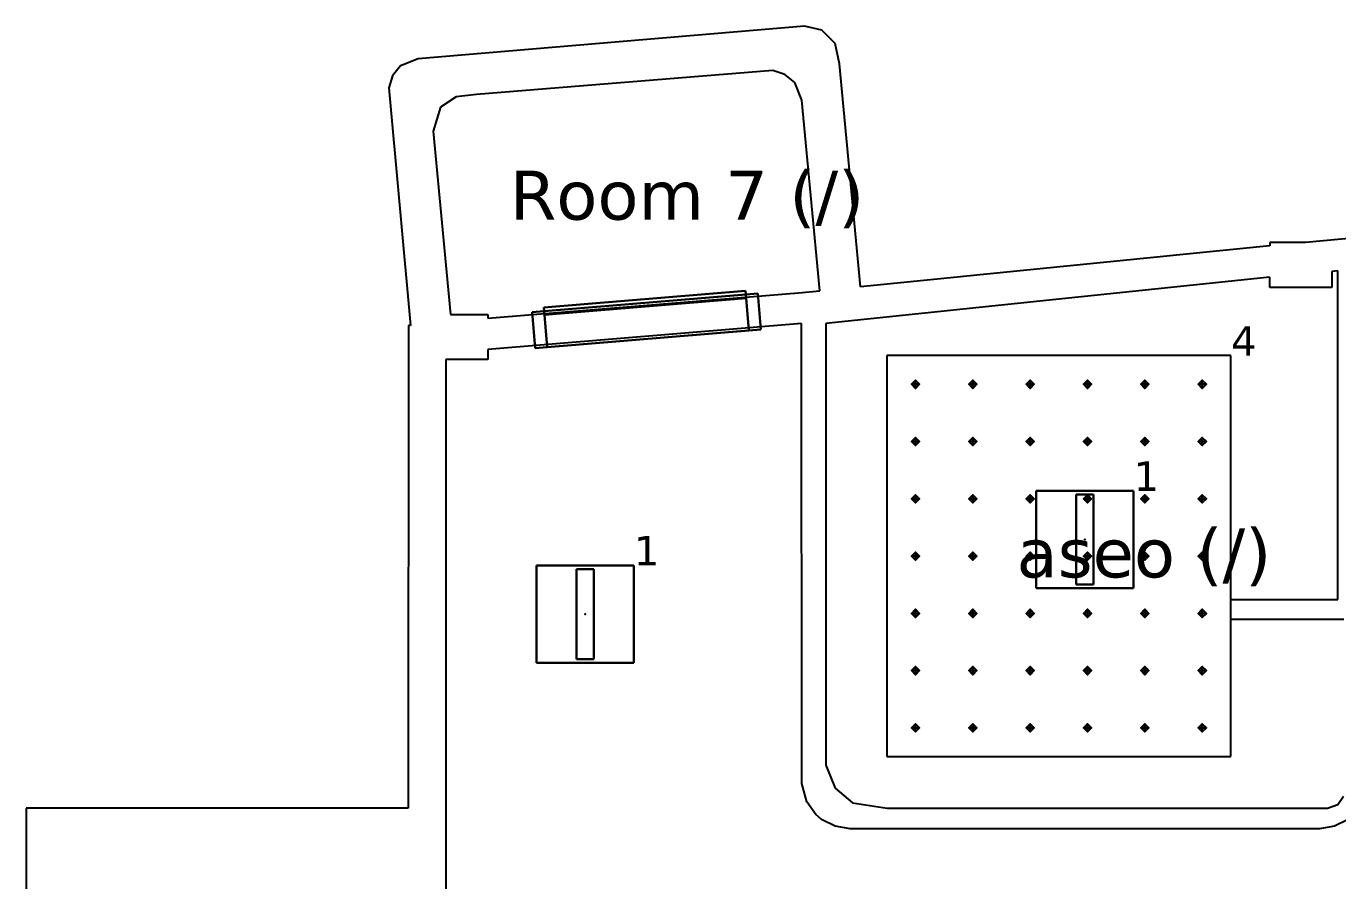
# Model space of a CAD drawing. Header units: inches. Extents: x -2 to 23.6, y -0.2 to 13.5.
# Drawn here: x 8.83 to 16.87, y 8.25 to 13.49 of the extents above; entities that cross this region are included whole.
import ezdxf

# ---------------------------------------------------------------- set-up
doc = ezdxf.new("R2010")
doc.units = ezdxf.units.IN
doc.header["$MEASUREMENT"] = 0
for name, color, linetype, true_color in [('DLX_APERT', 7, 'Continuous', 0x969696), ('DLX_CALC', 3, 'Continuous', 0x00ff00), ('DLX_CONT', 7, 'Continuous', 0x969696), ('DLX_DESC', 7, 'Continuous', 0x969696), ('DLX_LUM', 7, 'Continuous', 0xffd400), ('DLX_LUMKEY_IDX', 7, 'Continuous', 0x969696), ('DLX_RESKEY_IDX', 7, 'Continuous', 0x707070)]:
    doc.layers.add(name, color=color, linetype=linetype, true_color=true_color)
doc.layers.add('PUNTO LUMINARIA', color=7, linetype='Continuous')
doc.styles.add('TableTextStyle', font='')
doc.styles.get('TableTextStyle').set_extended_font_data('VERDANA.TTF')

msp = doc.modelspace()

# ---------------------------------------------------------------- linework, layer by layer
at = {"layer": 'DLX_APERT'}
for points in [[(13.3141, 11.8521, 0), (11.9294, 11.7381, 0)], [(11.9294, 11.7381, 0), (13.3141, 11.8521, 0)], [(13.2375, 11.8684, 0), (12.0023, 11.7667, 0)], [(13.2375, 11.8684, 0), (12.0023, 11.7667, 0)], [(12.0023, 11.7667, 0), (13.2375, 11.8684, 0)], [(12.0023, 11.7667, 0), (13.2375, 11.8684, 0)], [(13.2394, 11.846, 0), (12.0042, 11.7443, 0)], [(12.0042, 11.7443, 0), (13.2394, 11.846, 0)], [(12.0042, 11.7443, 0), (13.2394, 11.846, 0)], [(13.2394, 11.846, 0), (12.0042, 11.7443, 0)], [(12.006, 11.7218, 0), (13.2412, 11.8235, 0)], [(13.2412, 11.8235, 0), (12.006, 11.7218, 0)], [(13.2412, 11.8235, 0), (12.006, 11.7218, 0)], [(13.2412, 11.8235, 0), (12.006, 11.7218, 0)], [(12.006, 11.7218, 0), (13.2412, 11.8235, 0)], [(12.006, 11.7218, 0), (13.2412, 11.8235, 0)], [(13.2394, 11.846, 0), (13.2375, 11.8684, 0)], [(13.2394, 11.846, 0), (13.2375, 11.8684, 0)], [(13.2375, 11.8684, 0), (13.2375, 11.8684, 0)], [(13.2375, 11.8684, 0), (13.2394, 11.846, 0)], [(13.2375, 11.8684, 0), (13.2375, 11.8684, 0)], [(13.2375, 11.8684, 0), (13.2394, 11.846, 0)], [(13.2394, 11.846, 0), (13.3141, 11.8521, 0)], [(13.3141, 11.8521, 0), (13.2394, 11.846, 0)], [(13.2412, 11.8235, 0), (13.2394, 11.846, 0)], [(13.2394, 11.846, 0), (13.2394, 11.846, 0)], [(13.2394, 11.846, 0), (13.2412, 11.8235, 0)], [(13.2412, 11.8235, 0), (13.2394, 11.846, 0)], [(13.2394, 11.846, 0), (13.2394, 11.846, 0)], [(13.2394, 11.846, 0), (13.2412, 11.8235, 0)], [(13.2394, 11.846, 0), (13.2394, 11.846, 0)], [(13.2394, 11.846, 0), (13.2412, 11.8235, 0)], [(13.2394, 11.846, 0), (13.2394, 11.846, 0)], [(13.2394, 11.846, 0), (13.2412, 11.8235, 0)], [(13.2412, 11.8235, 0), (13.2394, 11.846, 0)], [(13.2412, 11.8235, 0), (13.2394, 11.846, 0)], [(13.2575, 11.6263, 0), (13.2412, 11.8235, 0)], [(13.2412, 11.8235, 0), (13.2575, 11.6263, 0)], [(13.2412, 11.8235, 0), (13.2412, 11.8235, 0)], [(13.2412, 11.8235, 0), (13.2575, 11.6263, 0)], [(13.2575, 11.6263, 0), (13.2412, 11.8235, 0)], [(13.2412, 11.8235, 0), (13.2412, 11.8235, 0)], [(13.2412, 11.8235, 0), (13.2412, 11.8235, 0)], [(13.2412, 11.8235, 0), (13.2412, 11.8235, 0)], [(13.3322, 11.6325, 0), (13.3141, 11.8521, 0)], [(13.3141, 11.8521, 0), (13.3141, 11.8521, 0)], [(13.3141, 11.8521, 0), (13.3322, 11.6325, 0)], [(13.3322, 11.6325, 0), (13.3141, 11.8521, 0)], [(13.3141, 11.8521, 0), (13.3322, 11.6325, 0)], [(13.3141, 11.8521, 0), (13.3141, 11.8521, 0)], [(11.9294, 11.7381, 0), (12.0042, 11.7443, 0)], [(12.0042, 11.7443, 0), (11.9294, 11.7381, 0)], [(11.9294, 11.7381, 0), (11.9475, 11.5185, 0)], [(11.9294, 11.7381, 0), (11.9294, 11.7381, 0)], [(11.9294, 11.7381, 0), (11.9475, 11.5185, 0)], [(11.9475, 11.5185, 0), (11.9294, 11.7381, 0)], [(11.9475, 11.5185, 0), (11.9294, 11.7381, 0)], [(11.9294, 11.7381, 0), (11.9294, 11.7381, 0)], [(12.0023, 11.7667, 0), (12.0042, 11.7443, 0)], [(12.0023, 11.7667, 0), (12.0023, 11.7667, 0)], [(12.0042, 11.7443, 0), (12.0023, 11.7667, 0)], [(12.0023, 11.7667, 0), (12.0023, 11.7667, 0)], [(12.0023, 11.7667, 0), (12.0042, 11.7443, 0)], [(12.0042, 11.7443, 0), (12.0023, 11.7667, 0)], [(12.0042, 11.7443, 0), (12.006, 11.7218, 0)], [(12.0042, 11.7443, 0), (12.0042, 11.7443, 0)], [(12.006, 11.7218, 0), (12.0042, 11.7443, 0)], [(12.006, 11.7218, 0), (12.0042, 11.7443, 0)], [(12.0042, 11.7443, 0), (12.0042, 11.7443, 0)], [(12.0042, 11.7443, 0), (12.006, 11.7218, 0)], [(12.0042, 11.7443, 0), (12.0042, 11.7443, 0)], [(12.006, 11.7218, 0), (12.0042, 11.7443, 0)], [(12.0042, 11.7443, 0), (12.006, 11.7218, 0)], [(12.0042, 11.7443, 0), (12.0042, 11.7443, 0)], [(12.0042, 11.7443, 0), (12.006, 11.7218, 0)], [(12.006, 11.7218, 0), (12.0042, 11.7443, 0)], [(12.006, 11.7218, 0), (12.0223, 11.5246, 0)], [(12.0223, 11.5246, 0), (12.006, 11.7218, 0)], [(12.006, 11.7218, 0), (12.006, 11.7218, 0)], [(12.006, 11.7218, 0), (12.0223, 11.5246, 0)], [(12.0223, 11.5246, 0), (12.006, 11.7218, 0)], [(12.006, 11.7218, 0), (12.006, 11.7218, 0)], [(12.006, 11.7218, 0), (12.006, 11.7218, 0)], [(12.006, 11.7218, 0), (12.006, 11.7218, 0)], [(11.9475, 11.5185, 0), (13.3322, 11.6325, 0)], [(13.3322, 11.6325, 0), (11.9475, 11.5185, 0)], [(12.0223, 11.5246, 0), (13.2575, 11.6263, 0)], [(13.2575, 11.6263, 0), (12.0223, 11.5246, 0)], [(13.3322, 11.6325, 0), (13.2575, 11.6263, 0)], [(13.2575, 11.6263, 0), (13.3322, 11.6325, 0)], [(13.2575, 11.6263, 0), (13.2575, 11.6263, 0)], [(13.2575, 11.6263, 0), (13.2575, 11.6263, 0)], [(13.3322, 11.6325, 0), (13.3322, 11.6325, 0)], [(13.3322, 11.6325, 0), (13.3322, 11.6325, 0)], [(12.0223, 11.5246, 0), (11.9475, 11.5185, 0)], [(11.9475, 11.5185, 0), (12.0223, 11.5246, 0)], [(11.9475, 11.5185, 0), (11.9475, 11.5185, 0)], [(11.9475, 11.5185, 0), (11.9475, 11.5185, 0)], [(12.0223, 11.5246, 0), (12.0223, 11.5246, 0)], [(12.0223, 11.5246, 0), (12.0223, 11.5246, 0)]]:
    msp.add_polyline3d(points, dxfattribs=at)
at = {"layer": 'DLX_CALC'}
for points in [[(16.2132, 11.4719, 0), (14.1033, 11.4719, 0)], [(14.1033, 11.4719, 0), (14.1033, 9.0158, 0)], [(16.2132, 9.0158, 0), (16.2132, 11.4719, 0)], [(14.1033, 9.0158, 0), (16.2132, 9.0158, 0)]]:
    msp.add_polyline3d(points, dxfattribs=at)
at = {"layer": 'DLX_CONT'}
for points in [[(13.5988, 13.4901, 0), (11.2312, 13.2912, 0)], [(13.7046, 13.4669, 0), (13.5988, 13.4901, 0)], [(13.7862, 13.3845, 0), (13.7046, 13.4669, 0)], [(13.8133, 13.2593, 0), (13.7862, 13.3845, 0)], [(11.2312, 13.2912, 0), (11.1236, 13.2474, 0)], [(11.0737, 13.1872, 0), (11.0507, 13.1125, 0)], [(11.1236, 13.2474, 0), (11.0737, 13.1872, 0)], [(13.4047, 13.218, 0), (11.5891, 13.0724, 0)], [(13.4792, 13.195, 0), (13.4047, 13.218, 0)], [(13.5392, 13.1452, 0), (13.4792, 13.195, 0)], [(13.9424, 11.8927, 0), (13.8133, 13.2593, 0)], [(11.0507, 13.1125, 0), (11.1843, 11.6569, 0)], [(13.5831, 13.0379, 0), (13.5392, 13.1452, 0)], [(11.4651, 13.0579, 0), (11.3681, 12.9939, 0)], [(11.5891, 13.0724, 0), (11.4651, 13.0579, 0)], [(13.6935, 11.8696, 0), (13.5831, 13.0379, 0)], [(11.3681, 12.9939, 0), (11.323, 12.8474, 0)], [(11.323, 12.8474, 0), (11.4292, 11.7235, 0)], [(19.229, 12.4012, 0), (16.6696, 12.1644, 0)], [(16.451, 12.1441, 0), (13.9424, 11.8927, 0)], [(16.6696, 12.1644, 0), (16.451, 12.1644, 0)], [(16.451, 12.1644, 0), (16.451, 12.1441, 0)], [(16.8677, 11.9917, 0), (16.8312, 11.9883, 0)], [(16.8312, 11.9883, 0), (16.8312, 11.8886, 0)], [(16.8677, 9.9785, 0), (16.8677, 11.9917, 0)], [(16.451, 11.9532, 0), (13.7301, 11.6681, 0)], [(16.451, 11.8886, 0), (16.451, 11.9532, 0)], [(11.6583, 11.7007, 0), (13.5626, 11.8575, 0)], [(13.5626, 11.8575, 0), (13.6935, 11.8696, 0)], [(16.8312, 11.8886, 0), (16.451, 11.8886, 0)], [(11.1843, 11.6569, 0), (11.1711, 11.6557, 0)], [(11.4292, 11.7235, 0), (11.6583, 11.7235, 0)], [(11.6583, 11.7235, 0), (11.6583, 11.7007, 0)], [(13.5801, 11.6681, 0), (11.6583, 11.5096, 0)], [(13.582, 8.8502, 0), (13.5801, 11.6681, 0)], [(13.7301, 11.6681, 0), (13.7301, 8.9621, 0)], [(11.1711, 11.6557, 0), (11.1694, 8.6985, 0)], [(11.6583, 11.5096, 0), (11.6583, 11.4477, 0)], [(11.6583, 11.4477, 0), (11.4, 11.4477, 0)], [(11.4, 11.4477, 0), (11.4, 5.9332, 0)], [(16.2132, 9.8563, 0), (16.2132, 9.9785, 0)], [(16.2132, 9.9785, 0), (16.8677, 9.9785, 0)], [(16.9057, 9.8563, 0), (16.2132, 9.8563, 0)], [(13.7301, 8.9621, 0), (13.7874, 8.8221, 0)], [(13.6128, 8.7374, 0), (13.582, 8.8502, 0)], [(13.7874, 8.8221, 0), (13.8939, 8.7312, 0)], [(16.8677, 8.721, 0), (16.9023, 8.7726, 0)], [(11.1694, 8.6985, 0), (8.8288, 8.6985, 0)], [(8.8288, 8.6985, 0), (8.8288, 6.051, 0)], [(13.668, 8.6615, 0), (13.6128, 8.7374, 0)], [(13.8939, 8.7312, 0), (14.1057, 8.6985, 0)], [(14.1057, 8.6985, 0), (16.8057, 8.6985, 0)], [(16.8057, 8.6985, 0), (16.8677, 8.721, 0)], [(13.7038, 8.6309, 0), (13.668, 8.6615, 0)], [(13.7874, 8.5883, 0), (13.7038, 8.6309, 0)], [(16.932, 8.6309, 0), (16.8484, 8.5883, 0)], [(13.8801, 8.5736, 0), (13.7874, 8.5883, 0)], [(16.7557, 8.5736, 0), (13.8801, 8.5736, 0)], [(16.8484, 8.5883, 0), (16.7557, 8.5736, 0)]]:
    msp.add_polyline3d(points, dxfattribs=at)
at = {"layer": 'DLX_LUM'}
for points in [[(15.0194, 10.6436, 0), (15.0194, 10.0466, 0)], [(15.0194, 10.0466, 0), (15.0194, 10.6436, 0)], [(15.0194, 10.6436, 0), (15.0194, 10.6436, 0)], [(15.6164, 10.6436, 0), (15.0194, 10.6436, 0)], [(15.0194, 10.6436, 0), (15.0194, 10.6436, 0)], [(15.0194, 10.6436, 0), (15.6164, 10.6436, 0)], [(15.0194, 10.6436, 0), (15.6164, 10.6436, 0)], [(15.0194, 10.0466, 0), (15.0194, 10.6436, 0)], [(15.6164, 10.6436, 0), (15.0194, 10.6436, 0)], [(15.0194, 10.6436, 0), (15.0194, 10.0466, 0)], [(15.2654, 10.6211, 0), (15.2654, 10.0691, 0)], [(15.3704, 10.6211, 0), (15.2654, 10.6211, 0)], [(15.2654, 10.0691, 0), (15.2654, 10.6211, 0)], [(15.2654, 10.6211, 0), (15.3704, 10.6211, 0)], [(15.3704, 10.0691, 0), (15.3704, 10.6211, 0)], [(15.3704, 10.6211, 0), (15.3704, 10.0691, 0)], [(15.6164, 10.0466, 0), (15.6164, 10.6436, 0)], [(15.6164, 10.6436, 0), (15.6164, 10.6436, 0)], [(15.6164, 10.6436, 0), (15.6164, 10.0466, 0)], [(15.6164, 10.6436, 0), (15.6164, 10.6436, 0)], [(15.6164, 10.6436, 0), (15.6164, 10.0466, 0)], [(15.6164, 10.0466, 0), (15.6164, 10.6436, 0)], [(12.5529, 10.1866, 0), (11.9559, 10.1864, 0)], [(11.9559, 10.1864, 0), (12.5529, 10.1866, 0)], [(11.9559, 10.1864, 0), (12.5529, 10.1866, 0)], [(12.5529, 10.1866, 0), (11.9559, 10.1864, 0)], [(11.9559, 10.1864, 0), (11.9562, 9.5894, 0)], [(11.9562, 9.5894, 0), (11.9559, 10.1864, 0)], [(11.9559, 10.1864, 0), (11.9559, 10.1864, 0)], [(11.9559, 10.1864, 0), (11.9559, 10.1864, 0)], [(11.9562, 9.5894, 0), (11.9559, 10.1864, 0)], [(11.9559, 10.1864, 0), (11.9562, 9.5894, 0)], [(12.202, 10.164, 0), (12.2022, 9.612, 0)], [(12.307, 10.164, 0), (12.202, 10.164, 0)], [(12.2022, 9.612, 0), (12.202, 10.164, 0)], [(12.202, 10.164, 0), (12.307, 10.164, 0)], [(12.3072, 9.612, 0), (12.307, 10.164, 0)], [(12.307, 10.164, 0), (12.3072, 9.612, 0)], [(12.5532, 9.5896, 0), (12.5529, 10.1866, 0)], [(12.5529, 10.1866, 0), (12.5529, 10.1866, 0)], [(12.5529, 10.1866, 0), (12.5532, 9.5896, 0)], [(12.5529, 10.1866, 0), (12.5529, 10.1866, 0)], [(12.5529, 10.1866, 0), (12.5532, 9.5896, 0)], [(12.5532, 9.5896, 0), (12.5529, 10.1866, 0)], [(15.2654, 10.0691, 0), (15.3704, 10.0691, 0)], [(15.3704, 10.0691, 0), (15.2654, 10.0691, 0)], [(15.0194, 10.0466, 0), (15.0194, 10.0466, 0)], [(15.0194, 10.0466, 0), (15.6164, 10.0466, 0)], [(15.6164, 10.0466, 0), (15.0194, 10.0466, 0)], [(15.0194, 10.0466, 0), (15.0194, 10.0466, 0)], [(15.6164, 10.0466, 0), (15.0194, 10.0466, 0)], [(15.0194, 10.0466, 0), (15.6164, 10.0466, 0)], [(15.6164, 10.0466, 0), (15.6164, 10.0466, 0)], [(15.6164, 10.0466, 0), (15.6164, 10.0466, 0)], [(11.9562, 9.5894, 0), (12.5532, 9.5896, 0)], [(12.5532, 9.5896, 0), (11.9562, 9.5894, 0)], [(12.5532, 9.5896, 0), (11.9562, 9.5894, 0)], [(11.9562, 9.5894, 0), (12.5532, 9.5896, 0)], [(11.9562, 9.5894, 0), (11.9562, 9.5894, 0)], [(11.9562, 9.5894, 0), (11.9562, 9.5894, 0)], [(12.2022, 9.612, 0), (12.3072, 9.612, 0)], [(12.3072, 9.612, 0), (12.2022, 9.612, 0)], [(12.5532, 9.5896, 0), (12.5532, 9.5896, 0)], [(12.5532, 9.5896, 0), (12.5532, 9.5896, 0)]]:
    msp.add_polyline3d(points, dxfattribs=at)
at = {"layer": 'PUNTO LUMINARIA'}
for p in [(15.3179, 10.3451), (12.2545, 9.888)]:
    msp.add_point(p, dxfattribs=at)

# ---------------------------------------------------------------- texts
at = {"layer": 'DLX_DESC', "style": 'TableTextStyle'}
for s, p in [('Room 7 (/)', (11.7923, 12.3054)), ('aseo (/)', (14.8987, 10.1137))]:
    msp.add_text(s, height=0.3, dxfattribs=at).set_placement(p)
at = {"layer": 'DLX_LUMKEY_IDX', "style": 'TableTextStyle'}
for p in [(15.6164, 10.6436), (12.5529, 10.1866)]:
    msp.add_text('1', height=0.18, dxfattribs=at).set_placement(p)
at = {"layer": 'DLX_RESKEY_IDX', "style": 'TableTextStyle'}
msp.add_text('4', height=0.18, dxfattribs=at).set_placement((16.2132, 11.4719))

# ---------------------------------------------------------------- meshes
at = {"layer": 'DLX_CALC'}
mesh = msp.add_polyface(dxfattribs=at)
corners = [(14.2791, 11.2714), (14.3041, 11.2964), (14.2791, 11.2964), (14.3041, 11.2964), (14.2791, 11.3214), (14.2791, 11.2964), (14.2791, 11.3214), (14.2541, 11.2964), (14.2791, 11.2964), (14.2541, 11.2964), (14.2791, 11.2714), (14.2791, 11.2964), (14.3041, 11.2964), (14.2791, 11.2714), (14.2791, 11.2964), (14.2791, 11.3214), (14.3041, 11.2964), (14.2791, 11.2964), (14.2541, 11.2964), (14.2791, 11.3214), (14.2791, 11.2964), (14.2791, 11.2714), (14.2541, 11.2964), (14.2791, 11.2964)]
mesh.append_faces([[corners[k] for k in face] for face in [(0, 1, 2), (3, 4, 5), (6, 7, 8), (9, 10, 11), (12, 13, 14), (15, 16, 17), (18, 19, 20), (21, 22, 23)]])
mesh = msp.add_polyface(dxfattribs=at)
corners = [(14.6307, 11.2714), (14.6557, 11.2964), (14.6307, 11.2964), (14.6557, 11.2964), (14.6307, 11.3214), (14.6307, 11.2964), (14.6307, 11.3214), (14.6057, 11.2964), (14.6307, 11.2964), (14.6057, 11.2964), (14.6307, 11.2714), (14.6307, 11.2964), (14.6557, 11.2964), (14.6307, 11.2714), (14.6307, 11.2964), (14.6307, 11.3214), (14.6557, 11.2964), (14.6307, 11.2964), (14.6057, 11.2964), (14.6307, 11.3214), (14.6307, 11.2964), (14.6307, 11.2714), (14.6057, 11.2964), (14.6307, 11.2964)]
mesh.append_faces([[corners[k] for k in face] for face in [(0, 1, 2), (3, 4, 5), (6, 7, 8), (9, 10, 11), (12, 13, 14), (15, 16, 17), (18, 19, 20), (21, 22, 23)]])
mesh = msp.add_polyface(dxfattribs=at)
corners = [(14.9824, 11.2714), (15.0074, 11.2964), (14.9824, 11.2964), (15.0074, 11.2964), (14.9824, 11.3214), (14.9824, 11.2964), (14.9824, 11.3214), (14.9574, 11.2964), (14.9824, 11.2964), (14.9574, 11.2964), (14.9824, 11.2714), (14.9824, 11.2964), (15.0074, 11.2964), (14.9824, 11.2714), (14.9824, 11.2964), (14.9824, 11.3214), (15.0074, 11.2964), (14.9824, 11.2964), (14.9574, 11.2964), (14.9824, 11.3214), (14.9824, 11.2964), (14.9824, 11.2714), (14.9574, 11.2964), (14.9824, 11.2964)]
mesh.append_faces([[corners[k] for k in face] for face in [(0, 1, 2), (3, 4, 5), (6, 7, 8), (9, 10, 11), (12, 13, 14), (15, 16, 17), (18, 19, 20), (21, 22, 23)]])
mesh = msp.add_polyface(dxfattribs=at)
corners = [(15.334, 11.2714), (15.359, 11.2964), (15.334, 11.2964), (15.359, 11.2964), (15.334, 11.3214), (15.334, 11.2964), (15.334, 11.3214), (15.309, 11.2964), (15.334, 11.2964), (15.309, 11.2964), (15.334, 11.2714), (15.334, 11.2964), (15.359, 11.2964), (15.334, 11.2714), (15.334, 11.2964), (15.334, 11.3214), (15.359, 11.2964), (15.334, 11.2964), (15.309, 11.2964), (15.334, 11.3214), (15.334, 11.2964), (15.334, 11.2714), (15.309, 11.2964), (15.334, 11.2964)]
mesh.append_faces([[corners[k] for k in face] for face in [(0, 1, 2), (3, 4, 5), (6, 7, 8), (9, 10, 11), (12, 13, 14), (15, 16, 17), (18, 19, 20), (21, 22, 23)]])
mesh = msp.add_polyface(dxfattribs=at)
corners = [(15.6857, 11.2714), (15.7107, 11.2964), (15.6857, 11.2964), (15.7107, 11.2964), (15.6857, 11.3214), (15.6857, 11.2964), (15.6857, 11.3214), (15.6607, 11.2964), (15.6857, 11.2964), (15.6607, 11.2964), (15.6857, 11.2714), (15.6857, 11.2964), (15.7107, 11.2964), (15.6857, 11.2714), (15.6857, 11.2964), (15.6857, 11.3214), (15.7107, 11.2964), (15.6857, 11.2964), (15.6607, 11.2964), (15.6857, 11.3214), (15.6857, 11.2964), (15.6857, 11.2714), (15.6607, 11.2964), (15.6857, 11.2964)]
mesh.append_faces([[corners[k] for k in face] for face in [(0, 1, 2), (3, 4, 5), (6, 7, 8), (9, 10, 11), (12, 13, 14), (15, 16, 17), (18, 19, 20), (21, 22, 23)]])
mesh = msp.add_polyface(dxfattribs=at)
corners = [(16.0374, 11.2714), (16.0624, 11.2964), (16.0374, 11.2964), (16.0624, 11.2964), (16.0374, 11.3214), (16.0374, 11.2964), (16.0374, 11.3214), (16.0124, 11.2964), (16.0374, 11.2964), (16.0124, 11.2964), (16.0374, 11.2714), (16.0374, 11.2964), (16.0624, 11.2964), (16.0374, 11.2714), (16.0374, 11.2964), (16.0374, 11.3214), (16.0624, 11.2964), (16.0374, 11.2964), (16.0124, 11.2964), (16.0374, 11.3214), (16.0374, 11.2964), (16.0374, 11.2714), (16.0124, 11.2964), (16.0374, 11.2964)]
mesh.append_faces([[corners[k] for k in face] for face in [(0, 1, 2), (3, 4, 5), (6, 7, 8), (9, 10, 11), (12, 13, 14), (15, 16, 17), (18, 19, 20), (21, 22, 23)]])
mesh = msp.add_polyface(dxfattribs=at)
corners = [(14.2791, 10.9206), (14.3041, 10.9456), (14.2791, 10.9456), (14.3041, 10.9456), (14.2791, 10.9706), (14.2791, 10.9456), (14.2791, 10.9706), (14.2541, 10.9456), (14.2791, 10.9456), (14.2541, 10.9456), (14.2791, 10.9206), (14.2791, 10.9456), (14.3041, 10.9456), (14.2791, 10.9206), (14.2791, 10.9456), (14.2791, 10.9706), (14.3041, 10.9456), (14.2791, 10.9456), (14.2541, 10.9456), (14.2791, 10.9706), (14.2791, 10.9456), (14.2791, 10.9206), (14.2541, 10.9456), (14.2791, 10.9456)]
mesh.append_faces([[corners[k] for k in face] for face in [(0, 1, 2), (3, 4, 5), (6, 7, 8), (9, 10, 11), (12, 13, 14), (15, 16, 17), (18, 19, 20), (21, 22, 23)]])
mesh = msp.add_polyface(dxfattribs=at)
corners = [(14.6307, 10.9206), (14.6557, 10.9456), (14.6307, 10.9456), (14.6557, 10.9456), (14.6307, 10.9706), (14.6307, 10.9456), (14.6307, 10.9706), (14.6057, 10.9456), (14.6307, 10.9456), (14.6057, 10.9456), (14.6307, 10.9206), (14.6307, 10.9456), (14.6557, 10.9456), (14.6307, 10.9206), (14.6307, 10.9456), (14.6307, 10.9706), (14.6557, 10.9456), (14.6307, 10.9456), (14.6057, 10.9456), (14.6307, 10.9706), (14.6307, 10.9456), (14.6307, 10.9206), (14.6057, 10.9456), (14.6307, 10.9456)]
mesh.append_faces([[corners[k] for k in face] for face in [(0, 1, 2), (3, 4, 5), (6, 7, 8), (9, 10, 11), (12, 13, 14), (15, 16, 17), (18, 19, 20), (21, 22, 23)]])
mesh = msp.add_polyface(dxfattribs=at)
corners = [(14.9824, 10.9206), (15.0074, 10.9456), (14.9824, 10.9456), (15.0074, 10.9456), (14.9824, 10.9706), (14.9824, 10.9456), (14.9824, 10.9706), (14.9574, 10.9456), (14.9824, 10.9456), (14.9574, 10.9456), (14.9824, 10.9206), (14.9824, 10.9456), (15.0074, 10.9456), (14.9824, 10.9206), (14.9824, 10.9456), (14.9824, 10.9706), (15.0074, 10.9456), (14.9824, 10.9456), (14.9574, 10.9456), (14.9824, 10.9706), (14.9824, 10.9456), (14.9824, 10.9206), (14.9574, 10.9456), (14.9824, 10.9456)]
mesh.append_faces([[corners[k] for k in face] for face in [(0, 1, 2), (3, 4, 5), (6, 7, 8), (9, 10, 11), (12, 13, 14), (15, 16, 17), (18, 19, 20), (21, 22, 23)]])
mesh = msp.add_polyface(dxfattribs=at)
corners = [(15.334, 10.9206), (15.359, 10.9456), (15.334, 10.9456), (15.359, 10.9456), (15.334, 10.9706), (15.334, 10.9456), (15.334, 10.9706), (15.309, 10.9456), (15.334, 10.9456), (15.309, 10.9456), (15.334, 10.9206), (15.334, 10.9456), (15.359, 10.9456), (15.334, 10.9206), (15.334, 10.9456), (15.334, 10.9706), (15.359, 10.9456), (15.334, 10.9456), (15.309, 10.9456), (15.334, 10.9706), (15.334, 10.9456), (15.334, 10.9206), (15.309, 10.9456), (15.334, 10.9456)]
mesh.append_faces([[corners[k] for k in face] for face in [(0, 1, 2), (3, 4, 5), (6, 7, 8), (9, 10, 11), (12, 13, 14), (15, 16, 17), (18, 19, 20), (21, 22, 23)]])
mesh = msp.add_polyface(dxfattribs=at)
corners = [(15.6857, 10.9206), (15.7107, 10.9456), (15.6857, 10.9456), (15.7107, 10.9456), (15.6857, 10.9706), (15.6857, 10.9456), (15.6857, 10.9706), (15.6607, 10.9456), (15.6857, 10.9456), (15.6607, 10.9456), (15.6857, 10.9206), (15.6857, 10.9456), (15.7107, 10.9456), (15.6857, 10.9206), (15.6857, 10.9456), (15.6857, 10.9706), (15.7107, 10.9456), (15.6857, 10.9456), (15.6607, 10.9456), (15.6857, 10.9706), (15.6857, 10.9456), (15.6857, 10.9206), (15.6607, 10.9456), (15.6857, 10.9456)]
mesh.append_faces([[corners[k] for k in face] for face in [(0, 1, 2), (3, 4, 5), (6, 7, 8), (9, 10, 11), (12, 13, 14), (15, 16, 17), (18, 19, 20), (21, 22, 23)]])
mesh = msp.add_polyface(dxfattribs=at)
corners = [(16.0374, 10.9206), (16.0624, 10.9456), (16.0374, 10.9456), (16.0624, 10.9456), (16.0374, 10.9706), (16.0374, 10.9456), (16.0374, 10.9706), (16.0124, 10.9456), (16.0374, 10.9456), (16.0124, 10.9456), (16.0374, 10.9206), (16.0374, 10.9456), (16.0624, 10.9456), (16.0374, 10.9206), (16.0374, 10.9456), (16.0374, 10.9706), (16.0624, 10.9456), (16.0374, 10.9456), (16.0124, 10.9456), (16.0374, 10.9706), (16.0374, 10.9456), (16.0374, 10.9206), (16.0124, 10.9456), (16.0374, 10.9456)]
mesh.append_faces([[corners[k] for k in face] for face in [(0, 1, 2), (3, 4, 5), (6, 7, 8), (9, 10, 11), (12, 13, 14), (15, 16, 17), (18, 19, 20), (21, 22, 23)]])
mesh = msp.add_polyface(dxfattribs=at)
corners = [(14.2791, 10.5697), (14.3041, 10.5947), (14.2791, 10.5947), (14.3041, 10.5947), (14.2791, 10.6197), (14.2791, 10.5947), (14.2791, 10.6197), (14.2541, 10.5947), (14.2791, 10.5947), (14.2541, 10.5947), (14.2791, 10.5697), (14.2791, 10.5947), (14.3041, 10.5947), (14.2791, 10.5697), (14.2791, 10.5947), (14.2791, 10.6197), (14.3041, 10.5947), (14.2791, 10.5947), (14.2541, 10.5947), (14.2791, 10.6197), (14.2791, 10.5947), (14.2791, 10.5697), (14.2541, 10.5947), (14.2791, 10.5947)]
mesh.append_faces([[corners[k] for k in face] for face in [(0, 1, 2), (3, 4, 5), (6, 7, 8), (9, 10, 11), (12, 13, 14), (15, 16, 17), (18, 19, 20), (21, 22, 23)]])
mesh = msp.add_polyface(dxfattribs=at)
corners = [(14.6307, 10.5697), (14.6557, 10.5947), (14.6307, 10.5947), (14.6557, 10.5947), (14.6307, 10.6197), (14.6307, 10.5947), (14.6307, 10.6197), (14.6057, 10.5947), (14.6307, 10.5947), (14.6057, 10.5947), (14.6307, 10.5697), (14.6307, 10.5947), (14.6557, 10.5947), (14.6307, 10.5697), (14.6307, 10.5947), (14.6307, 10.6197), (14.6557, 10.5947), (14.6307, 10.5947), (14.6057, 10.5947), (14.6307, 10.6197), (14.6307, 10.5947), (14.6307, 10.5697), (14.6057, 10.5947), (14.6307, 10.5947)]
mesh.append_faces([[corners[k] for k in face] for face in [(0, 1, 2), (3, 4, 5), (6, 7, 8), (9, 10, 11), (12, 13, 14), (15, 16, 17), (18, 19, 20), (21, 22, 23)]])
mesh = msp.add_polyface(dxfattribs=at)
corners = [(14.9824, 10.5697), (15.0074, 10.5947), (14.9824, 10.5947), (15.0074, 10.5947), (14.9824, 10.6197), (14.9824, 10.5947), (14.9824, 10.6197), (14.9574, 10.5947), (14.9824, 10.5947), (14.9574, 10.5947), (14.9824, 10.5697), (14.9824, 10.5947), (15.0074, 10.5947), (14.9824, 10.5697), (14.9824, 10.5947), (14.9824, 10.6197), (15.0074, 10.5947), (14.9824, 10.5947), (14.9574, 10.5947), (14.9824, 10.6197), (14.9824, 10.5947), (14.9824, 10.5697), (14.9574, 10.5947), (14.9824, 10.5947)]
mesh.append_faces([[corners[k] for k in face] for face in [(0, 1, 2), (3, 4, 5), (6, 7, 8), (9, 10, 11), (12, 13, 14), (15, 16, 17), (18, 19, 20), (21, 22, 23)]])
mesh = msp.add_polyface(dxfattribs=at)
corners = [(15.334, 10.5697), (15.359, 10.5947), (15.334, 10.5947), (15.359, 10.5947), (15.334, 10.6197), (15.334, 10.5947), (15.334, 10.6197), (15.309, 10.5947), (15.334, 10.5947), (15.309, 10.5947), (15.334, 10.5697), (15.334, 10.5947), (15.359, 10.5947), (15.334, 10.5697), (15.334, 10.5947), (15.334, 10.6197), (15.359, 10.5947), (15.334, 10.5947), (15.309, 10.5947), (15.334, 10.6197), (15.334, 10.5947), (15.334, 10.5697), (15.309, 10.5947), (15.334, 10.5947)]
mesh.append_faces([[corners[k] for k in face] for face in [(0, 1, 2), (3, 4, 5), (6, 7, 8), (9, 10, 11), (12, 13, 14), (15, 16, 17), (18, 19, 20), (21, 22, 23)]])
mesh = msp.add_polyface(dxfattribs=at)
corners = [(15.6857, 10.5697), (15.7107, 10.5947), (15.6857, 10.5947), (15.7107, 10.5947), (15.6857, 10.6197), (15.6857, 10.5947), (15.6857, 10.6197), (15.6607, 10.5947), (15.6857, 10.5947), (15.6607, 10.5947), (15.6857, 10.5697), (15.6857, 10.5947), (15.7107, 10.5947), (15.6857, 10.5697), (15.6857, 10.5947), (15.6857, 10.6197), (15.7107, 10.5947), (15.6857, 10.5947), (15.6607, 10.5947), (15.6857, 10.6197), (15.6857, 10.5947), (15.6857, 10.5697), (15.6607, 10.5947), (15.6857, 10.5947)]
mesh.append_faces([[corners[k] for k in face] for face in [(0, 1, 2), (3, 4, 5), (6, 7, 8), (9, 10, 11), (12, 13, 14), (15, 16, 17), (18, 19, 20), (21, 22, 23)]])
mesh = msp.add_polyface(dxfattribs=at)
corners = [(16.0374, 10.5697), (16.0624, 10.5947), (16.0374, 10.5947), (16.0624, 10.5947), (16.0374, 10.6197), (16.0374, 10.5947), (16.0374, 10.6197), (16.0124, 10.5947), (16.0374, 10.5947), (16.0124, 10.5947), (16.0374, 10.5697), (16.0374, 10.5947), (16.0624, 10.5947), (16.0374, 10.5697), (16.0374, 10.5947), (16.0374, 10.6197), (16.0624, 10.5947), (16.0374, 10.5947), (16.0124, 10.5947), (16.0374, 10.6197), (16.0374, 10.5947), (16.0374, 10.5697), (16.0124, 10.5947), (16.0374, 10.5947)]
mesh.append_faces([[corners[k] for k in face] for face in [(0, 1, 2), (3, 4, 5), (6, 7, 8), (9, 10, 11), (12, 13, 14), (15, 16, 17), (18, 19, 20), (21, 22, 23)]])
mesh = msp.add_polyface(dxfattribs=at)
corners = [(14.2791, 10.2188), (14.3041, 10.2438), (14.2791, 10.2438), (14.3041, 10.2438), (14.2791, 10.2688), (14.2791, 10.2438), (14.2791, 10.2688), (14.2541, 10.2438), (14.2791, 10.2438), (14.2541, 10.2438), (14.2791, 10.2188), (14.2791, 10.2438), (14.3041, 10.2438), (14.2791, 10.2188), (14.2791, 10.2438), (14.2791, 10.2688), (14.3041, 10.2438), (14.2791, 10.2438), (14.2541, 10.2438), (14.2791, 10.2688), (14.2791, 10.2438), (14.2791, 10.2188), (14.2541, 10.2438), (14.2791, 10.2438)]
mesh.append_faces([[corners[k] for k in face] for face in [(0, 1, 2), (3, 4, 5), (6, 7, 8), (9, 10, 11), (12, 13, 14), (15, 16, 17), (18, 19, 20), (21, 22, 23)]])
mesh = msp.add_polyface(dxfattribs=at)
corners = [(14.6307, 10.2188), (14.6557, 10.2438), (14.6307, 10.2438), (14.6557, 10.2438), (14.6307, 10.2688), (14.6307, 10.2438), (14.6307, 10.2688), (14.6057, 10.2438), (14.6307, 10.2438), (14.6057, 10.2438), (14.6307, 10.2188), (14.6307, 10.2438), (14.6557, 10.2438), (14.6307, 10.2188), (14.6307, 10.2438), (14.6307, 10.2688), (14.6557, 10.2438), (14.6307, 10.2438), (14.6057, 10.2438), (14.6307, 10.2688), (14.6307, 10.2438), (14.6307, 10.2188), (14.6057, 10.2438), (14.6307, 10.2438)]
mesh.append_faces([[corners[k] for k in face] for face in [(0, 1, 2), (3, 4, 5), (6, 7, 8), (9, 10, 11), (12, 13, 14), (15, 16, 17), (18, 19, 20), (21, 22, 23)]])
mesh = msp.add_polyface(dxfattribs=at)
corners = [(14.9824, 10.2188), (15.0074, 10.2438), (14.9824, 10.2438), (15.0074, 10.2438), (14.9824, 10.2688), (14.9824, 10.2438), (14.9824, 10.2688), (14.9574, 10.2438), (14.9824, 10.2438), (14.9574, 10.2438), (14.9824, 10.2188), (14.9824, 10.2438), (15.0074, 10.2438), (14.9824, 10.2188), (14.9824, 10.2438), (14.9824, 10.2688), (15.0074, 10.2438), (14.9824, 10.2438), (14.9574, 10.2438), (14.9824, 10.2688), (14.9824, 10.2438), (14.9824, 10.2188), (14.9574, 10.2438), (14.9824, 10.2438)]
mesh.append_faces([[corners[k] for k in face] for face in [(0, 1, 2), (3, 4, 5), (6, 7, 8), (9, 10, 11), (12, 13, 14), (15, 16, 17), (18, 19, 20), (21, 22, 23)]])
mesh = msp.add_polyface(dxfattribs=at)
corners = [(15.334, 10.2188), (15.359, 10.2438), (15.334, 10.2438), (15.359, 10.2438), (15.334, 10.2688), (15.334, 10.2438), (15.334, 10.2688), (15.309, 10.2438), (15.334, 10.2438), (15.309, 10.2438), (15.334, 10.2188), (15.334, 10.2438), (15.359, 10.2438), (15.334, 10.2188), (15.334, 10.2438), (15.334, 10.2688), (15.359, 10.2438), (15.334, 10.2438), (15.309, 10.2438), (15.334, 10.2688), (15.334, 10.2438), (15.334, 10.2188), (15.309, 10.2438), (15.334, 10.2438)]
mesh.append_faces([[corners[k] for k in face] for face in [(0, 1, 2), (3, 4, 5), (6, 7, 8), (9, 10, 11), (12, 13, 14), (15, 16, 17), (18, 19, 20), (21, 22, 23)]])
mesh = msp.add_polyface(dxfattribs=at)
corners = [(15.6857, 10.2188), (15.7107, 10.2438), (15.6857, 10.2438), (15.7107, 10.2438), (15.6857, 10.2688), (15.6857, 10.2438), (15.6857, 10.2688), (15.6607, 10.2438), (15.6857, 10.2438), (15.6607, 10.2438), (15.6857, 10.2188), (15.6857, 10.2438), (15.7107, 10.2438), (15.6857, 10.2188), (15.6857, 10.2438), (15.6857, 10.2688), (15.7107, 10.2438), (15.6857, 10.2438), (15.6607, 10.2438), (15.6857, 10.2688), (15.6857, 10.2438), (15.6857, 10.2188), (15.6607, 10.2438), (15.6857, 10.2438)]
mesh.append_faces([[corners[k] for k in face] for face in [(0, 1, 2), (3, 4, 5), (6, 7, 8), (9, 10, 11), (12, 13, 14), (15, 16, 17), (18, 19, 20), (21, 22, 23)]])
mesh = msp.add_polyface(dxfattribs=at)
corners = [(16.0374, 10.2188), (16.0624, 10.2438), (16.0374, 10.2438), (16.0624, 10.2438), (16.0374, 10.2688), (16.0374, 10.2438), (16.0374, 10.2688), (16.0124, 10.2438), (16.0374, 10.2438), (16.0124, 10.2438), (16.0374, 10.2188), (16.0374, 10.2438), (16.0624, 10.2438), (16.0374, 10.2188), (16.0374, 10.2438), (16.0374, 10.2688), (16.0624, 10.2438), (16.0374, 10.2438), (16.0124, 10.2438), (16.0374, 10.2688), (16.0374, 10.2438), (16.0374, 10.2188), (16.0124, 10.2438), (16.0374, 10.2438)]
mesh.append_faces([[corners[k] for k in face] for face in [(0, 1, 2), (3, 4, 5), (6, 7, 8), (9, 10, 11), (12, 13, 14), (15, 16, 17), (18, 19, 20), (21, 22, 23)]])
mesh = msp.add_polyface(dxfattribs=at)
corners = [(14.2791, 9.868), (14.3041, 9.893), (14.2791, 9.893), (14.3041, 9.893), (14.2791, 9.918), (14.2791, 9.893), (14.2791, 9.918), (14.2541, 9.893), (14.2791, 9.893), (14.2541, 9.893), (14.2791, 9.868), (14.2791, 9.893), (14.3041, 9.893), (14.2791, 9.868), (14.2791, 9.893), (14.2791, 9.918), (14.3041, 9.893), (14.2791, 9.893), (14.2541, 9.893), (14.2791, 9.918), (14.2791, 9.893), (14.2791, 9.868), (14.2541, 9.893), (14.2791, 9.893)]
mesh.append_faces([[corners[k] for k in face] for face in [(0, 1, 2), (3, 4, 5), (6, 7, 8), (9, 10, 11), (12, 13, 14), (15, 16, 17), (18, 19, 20), (21, 22, 23)]])
mesh = msp.add_polyface(dxfattribs=at)
corners = [(14.6307, 9.868), (14.6557, 9.893), (14.6307, 9.893), (14.6557, 9.893), (14.6307, 9.918), (14.6307, 9.893), (14.6307, 9.918), (14.6057, 9.893), (14.6307, 9.893), (14.6057, 9.893), (14.6307, 9.868), (14.6307, 9.893), (14.6557, 9.893), (14.6307, 9.868), (14.6307, 9.893), (14.6307, 9.918), (14.6557, 9.893), (14.6307, 9.893), (14.6057, 9.893), (14.6307, 9.918), (14.6307, 9.893), (14.6307, 9.868), (14.6057, 9.893), (14.6307, 9.893)]
mesh.append_faces([[corners[k] for k in face] for face in [(0, 1, 2), (3, 4, 5), (6, 7, 8), (9, 10, 11), (12, 13, 14), (15, 16, 17), (18, 19, 20), (21, 22, 23)]])
mesh = msp.add_polyface(dxfattribs=at)
corners = [(14.9824, 9.868), (15.0074, 9.893), (14.9824, 9.893), (15.0074, 9.893), (14.9824, 9.918), (14.9824, 9.893), (14.9824, 9.918), (14.9574, 9.893), (14.9824, 9.893), (14.9574, 9.893), (14.9824, 9.868), (14.9824, 9.893), (15.0074, 9.893), (14.9824, 9.868), (14.9824, 9.893), (14.9824, 9.918), (15.0074, 9.893), (14.9824, 9.893), (14.9574, 9.893), (14.9824, 9.918), (14.9824, 9.893), (14.9824, 9.868), (14.9574, 9.893), (14.9824, 9.893)]
mesh.append_faces([[corners[k] for k in face] for face in [(0, 1, 2), (3, 4, 5), (6, 7, 8), (9, 10, 11), (12, 13, 14), (15, 16, 17), (18, 19, 20), (21, 22, 23)]])
mesh = msp.add_polyface(dxfattribs=at)
corners = [(15.334, 9.868), (15.359, 9.893), (15.334, 9.893), (15.359, 9.893), (15.334, 9.918), (15.334, 9.893), (15.334, 9.918), (15.309, 9.893), (15.334, 9.893), (15.309, 9.893), (15.334, 9.868), (15.334, 9.893), (15.359, 9.893), (15.334, 9.868), (15.334, 9.893), (15.334, 9.918), (15.359, 9.893), (15.334, 9.893), (15.309, 9.893), (15.334, 9.918), (15.334, 9.893), (15.334, 9.868), (15.309, 9.893), (15.334, 9.893)]
mesh.append_faces([[corners[k] for k in face] for face in [(0, 1, 2), (3, 4, 5), (6, 7, 8), (9, 10, 11), (12, 13, 14), (15, 16, 17), (18, 19, 20), (21, 22, 23)]])
mesh = msp.add_polyface(dxfattribs=at)
corners = [(15.6857, 9.868), (15.7107, 9.893), (15.6857, 9.893), (15.7107, 9.893), (15.6857, 9.918), (15.6857, 9.893), (15.6857, 9.918), (15.6607, 9.893), (15.6857, 9.893), (15.6607, 9.893), (15.6857, 9.868), (15.6857, 9.893), (15.7107, 9.893), (15.6857, 9.868), (15.6857, 9.893), (15.6857, 9.918), (15.7107, 9.893), (15.6857, 9.893), (15.6607, 9.893), (15.6857, 9.918), (15.6857, 9.893), (15.6857, 9.868), (15.6607, 9.893), (15.6857, 9.893)]
mesh.append_faces([[corners[k] for k in face] for face in [(0, 1, 2), (3, 4, 5), (6, 7, 8), (9, 10, 11), (12, 13, 14), (15, 16, 17), (18, 19, 20), (21, 22, 23)]])
mesh = msp.add_polyface(dxfattribs=at)
corners = [(16.0374, 9.868), (16.0624, 9.893), (16.0374, 9.893), (16.0624, 9.893), (16.0374, 9.918), (16.0374, 9.893), (16.0374, 9.918), (16.0124, 9.893), (16.0374, 9.893), (16.0124, 9.893), (16.0374, 9.868), (16.0374, 9.893), (16.0624, 9.893), (16.0374, 9.868), (16.0374, 9.893), (16.0374, 9.918), (16.0624, 9.893), (16.0374, 9.893), (16.0124, 9.893), (16.0374, 9.918), (16.0374, 9.893), (16.0374, 9.868), (16.0124, 9.893), (16.0374, 9.893)]
mesh.append_faces([[corners[k] for k in face] for face in [(0, 1, 2), (3, 4, 5), (6, 7, 8), (9, 10, 11), (12, 13, 14), (15, 16, 17), (18, 19, 20), (21, 22, 23)]])
mesh = msp.add_polyface(dxfattribs=at)
corners = [(14.2791, 9.5171), (14.3041, 9.5421), (14.2791, 9.5421), (14.3041, 9.5421), (14.2791, 9.5671), (14.2791, 9.5421), (14.2791, 9.5671), (14.2541, 9.5421), (14.2791, 9.5421), (14.2541, 9.5421), (14.2791, 9.5171), (14.2791, 9.5421), (14.3041, 9.5421), (14.2791, 9.5171), (14.2791, 9.5421), (14.2791, 9.5671), (14.3041, 9.5421), (14.2791, 9.5421), (14.2541, 9.5421), (14.2791, 9.5671), (14.2791, 9.5421), (14.2791, 9.5171), (14.2541, 9.5421), (14.2791, 9.5421)]
mesh.append_faces([[corners[k] for k in face] for face in [(0, 1, 2), (3, 4, 5), (6, 7, 8), (9, 10, 11), (12, 13, 14), (15, 16, 17), (18, 19, 20), (21, 22, 23)]])
mesh = msp.add_polyface(dxfattribs=at)
corners = [(14.6307, 9.5171), (14.6557, 9.5421), (14.6307, 9.5421), (14.6557, 9.5421), (14.6307, 9.5671), (14.6307, 9.5421), (14.6307, 9.5671), (14.6057, 9.5421), (14.6307, 9.5421), (14.6057, 9.5421), (14.6307, 9.5171), (14.6307, 9.5421), (14.6557, 9.5421), (14.6307, 9.5171), (14.6307, 9.5421), (14.6307, 9.5671), (14.6557, 9.5421), (14.6307, 9.5421), (14.6057, 9.5421), (14.6307, 9.5671), (14.6307, 9.5421), (14.6307, 9.5171), (14.6057, 9.5421), (14.6307, 9.5421)]
mesh.append_faces([[corners[k] for k in face] for face in [(0, 1, 2), (3, 4, 5), (6, 7, 8), (9, 10, 11), (12, 13, 14), (15, 16, 17), (18, 19, 20), (21, 22, 23)]])
mesh = msp.add_polyface(dxfattribs=at)
corners = [(14.9824, 9.5171), (15.0074, 9.5421), (14.9824, 9.5421), (15.0074, 9.5421), (14.9824, 9.5671), (14.9824, 9.5421), (14.9824, 9.5671), (14.9574, 9.5421), (14.9824, 9.5421), (14.9574, 9.5421), (14.9824, 9.5171), (14.9824, 9.5421), (15.0074, 9.5421), (14.9824, 9.5171), (14.9824, 9.5421), (14.9824, 9.5671), (15.0074, 9.5421), (14.9824, 9.5421), (14.9574, 9.5421), (14.9824, 9.5671), (14.9824, 9.5421), (14.9824, 9.5171), (14.9574, 9.5421), (14.9824, 9.5421)]
mesh.append_faces([[corners[k] for k in face] for face in [(0, 1, 2), (3, 4, 5), (6, 7, 8), (9, 10, 11), (12, 13, 14), (15, 16, 17), (18, 19, 20), (21, 22, 23)]])
mesh = msp.add_polyface(dxfattribs=at)
corners = [(15.334, 9.5171), (15.359, 9.5421), (15.334, 9.5421), (15.359, 9.5421), (15.334, 9.5671), (15.334, 9.5421), (15.334, 9.5671), (15.309, 9.5421), (15.334, 9.5421), (15.309, 9.5421), (15.334, 9.5171), (15.334, 9.5421), (15.359, 9.5421), (15.334, 9.5171), (15.334, 9.5421), (15.334, 9.5671), (15.359, 9.5421), (15.334, 9.5421), (15.309, 9.5421), (15.334, 9.5671), (15.334, 9.5421), (15.334, 9.5171), (15.309, 9.5421), (15.334, 9.5421)]
mesh.append_faces([[corners[k] for k in face] for face in [(0, 1, 2), (3, 4, 5), (6, 7, 8), (9, 10, 11), (12, 13, 14), (15, 16, 17), (18, 19, 20), (21, 22, 23)]])
mesh = msp.add_polyface(dxfattribs=at)
corners = [(15.6857, 9.5171), (15.7107, 9.5421), (15.6857, 9.5421), (15.7107, 9.5421), (15.6857, 9.5671), (15.6857, 9.5421), (15.6857, 9.5671), (15.6607, 9.5421), (15.6857, 9.5421), (15.6607, 9.5421), (15.6857, 9.5171), (15.6857, 9.5421), (15.7107, 9.5421), (15.6857, 9.5171), (15.6857, 9.5421), (15.6857, 9.5671), (15.7107, 9.5421), (15.6857, 9.5421), (15.6607, 9.5421), (15.6857, 9.5671), (15.6857, 9.5421), (15.6857, 9.5171), (15.6607, 9.5421), (15.6857, 9.5421)]
mesh.append_faces([[corners[k] for k in face] for face in [(0, 1, 2), (3, 4, 5), (6, 7, 8), (9, 10, 11), (12, 13, 14), (15, 16, 17), (18, 19, 20), (21, 22, 23)]])
mesh = msp.add_polyface(dxfattribs=at)
corners = [(16.0374, 9.5171), (16.0624, 9.5421), (16.0374, 9.5421), (16.0624, 9.5421), (16.0374, 9.5671), (16.0374, 9.5421), (16.0374, 9.5671), (16.0124, 9.5421), (16.0374, 9.5421), (16.0124, 9.5421), (16.0374, 9.5171), (16.0374, 9.5421), (16.0624, 9.5421), (16.0374, 9.5171), (16.0374, 9.5421), (16.0374, 9.5671), (16.0624, 9.5421), (16.0374, 9.5421), (16.0124, 9.5421), (16.0374, 9.5671), (16.0374, 9.5421), (16.0374, 9.5171), (16.0124, 9.5421), (16.0374, 9.5421)]
mesh.append_faces([[corners[k] for k in face] for face in [(0, 1, 2), (3, 4, 5), (6, 7, 8), (9, 10, 11), (12, 13, 14), (15, 16, 17), (18, 19, 20), (21, 22, 23)]])
mesh = msp.add_polyface(dxfattribs=at)
corners = [(14.2791, 9.1662), (14.3041, 9.1912), (14.2791, 9.1912), (14.3041, 9.1912), (14.2791, 9.2162), (14.2791, 9.1912), (14.2791, 9.2162), (14.2541, 9.1912), (14.2791, 9.1912), (14.2541, 9.1912), (14.2791, 9.1662), (14.2791, 9.1912), (14.3041, 9.1912), (14.2791, 9.1662), (14.2791, 9.1912), (14.2791, 9.2162), (14.3041, 9.1912), (14.2791, 9.1912), (14.2541, 9.1912), (14.2791, 9.2162), (14.2791, 9.1912), (14.2791, 9.1662), (14.2541, 9.1912), (14.2791, 9.1912)]
mesh.append_faces([[corners[k] for k in face] for face in [(0, 1, 2), (3, 4, 5), (6, 7, 8), (9, 10, 11), (12, 13, 14), (15, 16, 17), (18, 19, 20), (21, 22, 23)]])
mesh = msp.add_polyface(dxfattribs=at)
corners = [(14.6307, 9.1662), (14.6557, 9.1912), (14.6307, 9.1912), (14.6557, 9.1912), (14.6307, 9.2162), (14.6307, 9.1912), (14.6307, 9.2162), (14.6057, 9.1912), (14.6307, 9.1912), (14.6057, 9.1912), (14.6307, 9.1662), (14.6307, 9.1912), (14.6557, 9.1912), (14.6307, 9.1662), (14.6307, 9.1912), (14.6307, 9.2162), (14.6557, 9.1912), (14.6307, 9.1912), (14.6057, 9.1912), (14.6307, 9.2162), (14.6307, 9.1912), (14.6307, 9.1662), (14.6057, 9.1912), (14.6307, 9.1912)]
mesh.append_faces([[corners[k] for k in face] for face in [(0, 1, 2), (3, 4, 5), (6, 7, 8), (9, 10, 11), (12, 13, 14), (15, 16, 17), (18, 19, 20), (21, 22, 23)]])
mesh = msp.add_polyface(dxfattribs=at)
corners = [(14.9824, 9.1662), (15.0074, 9.1912), (14.9824, 9.1912), (15.0074, 9.1912), (14.9824, 9.2162), (14.9824, 9.1912), (14.9824, 9.2162), (14.9574, 9.1912), (14.9824, 9.1912), (14.9574, 9.1912), (14.9824, 9.1662), (14.9824, 9.1912), (15.0074, 9.1912), (14.9824, 9.1662), (14.9824, 9.1912), (14.9824, 9.2162), (15.0074, 9.1912), (14.9824, 9.1912), (14.9574, 9.1912), (14.9824, 9.2162), (14.9824, 9.1912), (14.9824, 9.1662), (14.9574, 9.1912), (14.9824, 9.1912)]
mesh.append_faces([[corners[k] for k in face] for face in [(0, 1, 2), (3, 4, 5), (6, 7, 8), (9, 10, 11), (12, 13, 14), (15, 16, 17), (18, 19, 20), (21, 22, 23)]])
mesh = msp.add_polyface(dxfattribs=at)
corners = [(15.334, 9.1662), (15.359, 9.1912), (15.334, 9.1912), (15.359, 9.1912), (15.334, 9.2162), (15.334, 9.1912), (15.334, 9.2162), (15.309, 9.1912), (15.334, 9.1912), (15.309, 9.1912), (15.334, 9.1662), (15.334, 9.1912), (15.359, 9.1912), (15.334, 9.1662), (15.334, 9.1912), (15.334, 9.2162), (15.359, 9.1912), (15.334, 9.1912), (15.309, 9.1912), (15.334, 9.2162), (15.334, 9.1912), (15.334, 9.1662), (15.309, 9.1912), (15.334, 9.1912)]
mesh.append_faces([[corners[k] for k in face] for face in [(0, 1, 2), (3, 4, 5), (6, 7, 8), (9, 10, 11), (12, 13, 14), (15, 16, 17), (18, 19, 20), (21, 22, 23)]])
mesh = msp.add_polyface(dxfattribs=at)
corners = [(15.6857, 9.1662), (15.7107, 9.1912), (15.6857, 9.1912), (15.7107, 9.1912), (15.6857, 9.2162), (15.6857, 9.1912), (15.6857, 9.2162), (15.6607, 9.1912), (15.6857, 9.1912), (15.6607, 9.1912), (15.6857, 9.1662), (15.6857, 9.1912), (15.7107, 9.1912), (15.6857, 9.1662), (15.6857, 9.1912), (15.6857, 9.2162), (15.7107, 9.1912), (15.6857, 9.1912), (15.6607, 9.1912), (15.6857, 9.2162), (15.6857, 9.1912), (15.6857, 9.1662), (15.6607, 9.1912), (15.6857, 9.1912)]
mesh.append_faces([[corners[k] for k in face] for face in [(0, 1, 2), (3, 4, 5), (6, 7, 8), (9, 10, 11), (12, 13, 14), (15, 16, 17), (18, 19, 20), (21, 22, 23)]])
mesh = msp.add_polyface(dxfattribs=at)
corners = [(16.0374, 9.1662), (16.0624, 9.1912), (16.0374, 9.1912), (16.0624, 9.1912), (16.0374, 9.2162), (16.0374, 9.1912), (16.0374, 9.2162), (16.0124, 9.1912), (16.0374, 9.1912), (16.0124, 9.1912), (16.0374, 9.1662), (16.0374, 9.1912), (16.0624, 9.1912), (16.0374, 9.1662), (16.0374, 9.1912), (16.0374, 9.2162), (16.0624, 9.1912), (16.0374, 9.1912), (16.0124, 9.1912), (16.0374, 9.2162), (16.0374, 9.1912), (16.0374, 9.1662), (16.0124, 9.1912), (16.0374, 9.1912)]
mesh.append_faces([[corners[k] for k in face] for face in [(0, 1, 2), (3, 4, 5), (6, 7, 8), (9, 10, 11), (12, 13, 14), (15, 16, 17), (18, 19, 20), (21, 22, 23)]])

doc.saveas('drawing.dxf')
